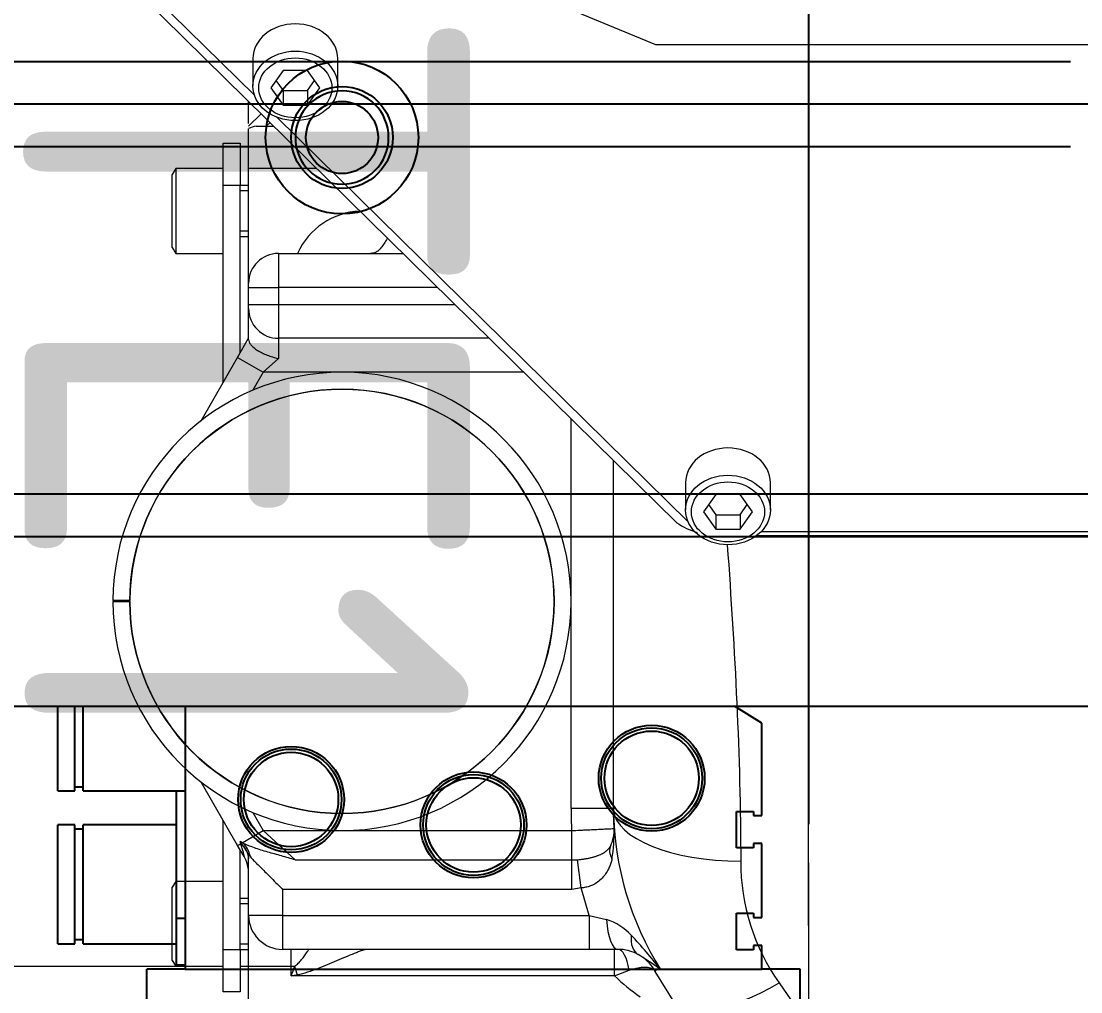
# Model space of a CAD drawing. Header units: millimetres. Extents: x 10462777 to 22643323, y 453826 to 1389191.
# Drawn here: x 11308248 to 11308372.9, y 596757.1 to 596871.5 of the extents above; entities that cross this region are included whole.
import ezdxf

# ---------------------------------------------------------------- set-up
doc = ezdxf.new("R2010")
doc.units = ezdxf.units.MM
doc.header["$LTSCALE"] = 200
doc.header["$MEASUREMENT"] = 0
for name, pattern in [('CENTER', [2, 1.25, -0.25, 0.25, -0.25]), ('CENTER2', [1.125, 0.75, -0.125, 0.125, -0.125]), ('DASHED', [3.5, 2, -1.5]), ('PHANTOM', [2.5, 1.25, -0.25, 0.25, -0.25, 0.25, -0.25])]:
    doc.linetypes.add(name, pattern=pattern)
doc.layers.get('0').update_dxf_attribs({"linetype": 'CONTINUOUS'})
for name, color, linetype in [('1', 1, 'CENTER'), ('205', 4, 'CONTINUOUS'), ('DV1_DEFAULT', 7, 'CONTINUOUS')]:
    doc.layers.add(name, color=color, linetype=linetype)
doc.layers.add('LAYOUT', color=8, linetype='CONTINUOUS', lineweight=25)
doc.layers.add('TOP$23', color=7, linetype='CONTINUOUS', true_color=0xffffff)
doc.styles.add('iso-1', font='isocp.shx')

# ---------------------------------------------------------------- blocks, each defined once
blk = doc.blocks.new('r710ic')
at = {"layer": 'DV1_DEFAULT', "color": 7, "linetype": 'Continuous', "lineweight": 0}
for p, q in [((272068.81, 104345.95), (271972.63, 104248.16)), ((272068.36, 104344.05), (272023.01, 104297.95)), ((271920.37, 104326.64), (271920.37, 104307.23)), ((272028.96, 104250.63), (272059.99, 104325.63)), ((271963.37, 104314.63), (271963.37, 104312.63)), ((271963.47, 104312.63), (271963.47, 104314.63)), ((271921.06, 104307.63), (271920.37, 104307.23)), ((271930.37, 104307.23), (271920.37, 104307.23)), ((271920.37, 104307.23), (271920.37, 104301.63)), ((271930.37, 104307.23), (271920.37, 104307.23)), ((271921.06, 104307.63), (271929.68, 104307.63)), ((271930.37, 104307.23), (271929.68, 104307.63)), ((271930.37, 104301.63), (271930.37, 104307.23)), ((272005.06, 104307.63), (272004.37, 104307.23)), ((272014.37, 104307.23), (272004.37, 104307.23)), ((272014.37, 104307.23), (272004.37, 104307.23)), ((272004.37, 104307.23), (272004.37, 104301.63)), ((272005.06, 104307.63), (272013.68, 104307.63)), ((272014.37, 104307.23), (272013.68, 104307.63)), ((272014.37, 104301.63), (272014.37, 104307.23)), ((271934.62, 104299.93), (271942.08, 104304.24)), ((271984.66, 104304.24), (271992.12, 104299.93)), ((271917.37, 104299.63), (271917.37, 104301.63)), ((271917.37, 104301.63), (271922.37, 104301.63)), ((271922.37, 104301.63), (271937.56, 104301.63)), ((271922.37, 104301.63), (271922.37, 104299.63)), ((271989.17, 104301.63), (272012.37, 104301.63)), ((272012.37, 104301.63), (272017.37, 104301.63)), ((272012.37, 104299.63), (272012.37, 104301.63)), ((272017.37, 104301.63), (272017.37, 104299.63)), ((271922.37, 104299.63), (271917.37, 104299.63)), ((271920.37, 104299.63), (271920.37, 104298.63)), ((271922.37, 104299.63), (271922.37, 104298.63)), ((271922.37, 104299.63), (271934.1, 104299.63)), ((271922.98, 104298.63), (271922.98, 104299.63)), ((271927.75, 104298.63), (271927.75, 104299.63)), ((271928.37, 104298.63), (271928.37, 104299.63)), ((271933.3, 104299.16), (271934.62, 104299.93)), ((271934.62, 104299.93), (271934.82, 104299.57)), ((271934.79, 104299.56), (271934.82, 104299.57)), ((271934.82, 104299.57), (271935.06, 104299.63)), ((271935.06, 104299.63), (271934.93, 104299.39)), ((271934.93, 104299.39), (271936.37, 104296.9)), ((271992.12, 104299.93), (271990.37, 104296.9)), ((271992.12, 104299.93), (271994.37, 104298.63)), ((271992.64, 104299.63), (272012.37, 104299.63)), ((272006.37, 104299.63), (272006.37, 104298.63)), ((272006.98, 104298.63), (272006.98, 104299.63)), ((272011.75, 104298.63), (272011.75, 104299.63)), ((272012.37, 104298.63), (272012.37, 104299.63)), ((272017.37, 104299.63), (272012.37, 104299.63)), ((271915.37, 104298.63), (271920.37, 104298.63)), ((271920.37, 104298.63), (271920.37, 104293.63)), ((271920.37, 104298.63), (271926.37, 104298.63)), ((271926.37, 104294.63), (271926.37, 104298.63)), ((271926.37, 104298.63), (271933.03, 104298.63)), ((271933.06, 104298.63), (271933.03, 104298.63)), ((271933.85, 104298.61), (271933.06, 104298.63)), ((271938.49, 104298.12), (271936.37, 104296.9)), ((271990.37, 104296.9), (271988.25, 104298.12)), ((271994.22, 104298.63), (271997.87, 104298.63)), ((271997.87, 104298.63), (271998.37, 104298.63)), ((271998.37, 104298.63), (272000.37, 104298.63)), ((271998.37, 104298.63), (271998.37, 104295.13)), ((272000.37, 104298.63), (272000.87, 104298.63)), ((272000.37, 104298.63), (272000.37, 104295.13)), ((272000.87, 104298.63), (272014.37, 104298.63)), ((272014.37, 104290.59), (272014.37, 104298.63)), ((272014.37, 104298.63), (272019.07, 104298.63)), ((272019.37, 104298.63), (272020.83, 104297.16)), ((272019.37, 104297.76), (272019.37, 104295.68)), ((272019.67, 104298.63), (272022.27, 104298.63)), ((272027.32, 104298.13), (272024.11, 104298.13)), ((271936.37, 104296.9), (271932.9, 104293.15)), ((271936.37, 104296.9), (271936.37, 104260.55)), ((271990.37, 104266.19), (271990.37, 104296.9)), ((271992, 104295.13), (271990.37, 104296.9)), ((272019.8, 104296.11), (272019.37, 104296.56)), ((272020.43, 104295.32), (271972.73, 104246.82)), ((272023.88, 104296.02), (272021.83, 104294.57)), ((272024.74, 104295.41), (272023.55, 104294.57)), ((272025.93, 104294.57), (272023.88, 104296.02)), ((271922.37, 104258.5), (271922.37, 104294.63)), ((271926.37, 104294.63), (271922.37, 104294.63)), ((271926.37, 104294.63), (271926.37, 104258.5)), ((271929.44, 104294.63), (271926.37, 104294.63)), ((271929.44, 104260.55), (271929.44, 104294.63)), ((271994.37, 104295.13), (271992, 104295.13)), ((271998.37, 104295.13), (271994.37, 104295.13)), ((271994.37, 104270.26), (271994.37, 104295.13)), ((272000.37, 104295.13), (271998.37, 104295.13)), ((271998.37, 104295.13), (271998.37, 104274.32)), ((272004.37, 104295.13), (272000.37, 104295.13)), ((272000.37, 104276.36), (272000.37, 104295.13)), ((272004.37, 104295.13), (272004.37, 104280.43)), ((272021.83, 104294.57), (272021.83, 104291.68)), ((272023.55, 104294.57), (272021.83, 104294.57)), ((272023.55, 104294.57), (272023.55, 104291.68)), ((272025.93, 104291.68), (272025.93, 104294.57)), ((271919.26, 104293.63), (271920.37, 104293.63)), ((271919.26, 104255.51), (271919.26, 104293.63)), ((271920.37, 104293.63), (271922.37, 104293.63)), ((271920.37, 104293.63), (271920.37, 104293.23)), ((271932.9, 104293.15), (271932.9, 104260.55)), ((272023.55, 104291.68), (272021.83, 104291.68)), ((272021.83, 104291.68), (272023.88, 104290.24)), ((272023.55, 104291.68), (272024.74, 104290.85)), ((272023.88, 104290.24), (272025.93, 104291.68)), ((272024.11, 104288.13), (272027.32, 104288.13)), ((271922.37, 104284.63), (271922.37, 104284.71)), ((271929.44, 104260.55), (271932.9, 104260.55)), ((271929.61, 104259.45), (271929.44, 104260.55)), ((271932.9, 104260.55), (271932.92, 104259.88)), ((271932.9, 104260.55), (271936.37, 104260.55)), ((271938.98, 104260.63), (271984.9, 104260.63)), ((271938.98, 104255.63), (271938.98, 104260.63)), ((271926.37, 104258.5), (271929.61, 104259.45)), ((271929.61, 104259.45), (271932.92, 104259.88)), ((271922.37, 104255.1), (271922.37, 104258.5)), ((271926.37, 104258.5), (271922.37, 104258.5)), ((271926.37, 104258.5), (271925.87, 104256.43)), ((271919.26, 104255.51), (271919.91, 104253.78)), ((271919.26, 104255.51), (271922.37, 104255.51)), ((271938.37, 104255.62), (271936.59, 104255.55)), ((271936.61, 104255.56), (271938.34, 104255.62)), ((271938.37, 104255.62), (271938.81, 104255.62)), ((271938.98, 104255.63), (271980, 104255.63)), ((271916.04, 104248.39), (271919.77, 104250.71)), ((272028.96, 104038.63), (272028.96, 104250.63)), ((271977.35, 104247.13), (271974.14, 104247.13)), ((271973.91, 104245.02), (271971.86, 104243.57)), ((271974.77, 104244.41), (271973.58, 104243.57)), ((271975.96, 104243.57), (271973.91, 104245.02)), ((271971.86, 104243.57), (271971.86, 104240.68)), ((271973.58, 104243.57), (271971.86, 104243.57)), ((271973.58, 104243.57), (271973.58, 104240.68)), ((271975.96, 104240.68), (271975.96, 104243.57)), ((271973.58, 104240.68), (271971.86, 104240.68)), ((271971.86, 104240.68), (271973.91, 104239.24)), ((271973.58, 104240.68), (271974.77, 104239.85)), ((271973.91, 104239.24), (271975.96, 104240.68)), ((271971.13, 104238.74), (271971.13, 104141.01)), ((271971.62, 104238.19), (271971.62, 104141.57)), ((271974.14, 104237.13), (271977.35, 104237.13)), ((271918.41, 104236.11), (271816.8, 104164.96))]:
    blk.add_line(p, q, dxfattribs=at)
at = {"layer": 'DV1_DEFAULT', "color": 1, "linetype": 'CENTER2', "lineweight": 0}
for p, q in [((274132.55, 104232.63), (269847.55, 104232.63)), ((269950.18, 104232.63), (274235.19, 104232.63))]:
    blk.add_line(p, q, dxfattribs=at)
at = {"layer": 'DV1_DEFAULT', "color": 3, "linetype": 'CENTER2', "lineweight": 0}
blk.add_circle((272041.37, 104232.63), 367.64, dxfattribs=at)
at = {"layer": 'DV1_DEFAULT', "color": 7, "linetype": 'Continuous', "lineweight": 0}
blk.add_circle((271963.37, 104287.63), 25, dxfattribs=at)
for centre, radius, start, end in [((271963.37, 104287.63), 27, 90, 89.7878), ((271963.37, 104287.63), 25, 90, 89.7708), ((271931.3, 104302.63), 4, 270, 300), ((271933.37, 104300.41), 1.86, 284.8734, 335.2928), ((271926.37, 104294.63), 4, 90, 180), ((271997.87, 104295.13), 3.5, 90, 180), ((272000.87, 104295.13), 3.5, 0, 90), ((272016.55, 104297.29), 2.86, 9.4939, 27.9872), ((271857.76, 104121.52), 182.76, 69.9682, 70.3385), ((272323.73, 104355.51), 409.18, 188.6991, 188.8013), ((272000.87, 104285.13), 8.5, 2.5095, 65.6843), ((271938.98, 104215.63), 45, 90, 93.3275), ((271938.98, 104236.75), 27.22, 136.4313, 144.6815), ((271939.18, 104219.62), 36, 90.5792, 122.1957), ((271919.52, 104258.44), 6.66, 312.6203, 342.4747), ((271936.09, 104274.22), 18.67, 260.526, 271.5495), ((271936.37, 104259.55), 4, 244.0649, 273.4032), ((271938.98, 104215.63), 40, 90, 90.9118), ((271917.37, 104255.1), 5, 331.6239, 359.9993), ((271891.74, 104287.23), 46.67, 307.2632, 313.7819), ((271917.37, 104255.1), 5, 298.7058, 327.0665), ((271895.93, 104268.2), 30.11, 323.0397, 329.0817), ((271980, 104243.2), 8.88, 146.1038, 163.2022), ((271932.75, 104215.63), 25, 90, 125)]:
    blk.add_arc(centre, radius, start, end, dxfattribs=at)
for centre, major_axis, ratio, start_param, end_param in [((271933.03, 104302.63), (0, -4), 0.686565, 0, 0.696886), ((271933.06, 104302.63), (-0.01, -4), 0.686238, 0.004699, 0.703102), ((272027.32, 104293.13), (0, 5), 0.819152, 3.141593, 6.283185), ((271920.37, 104292.91), (-3.82, -1.19), 0.076599, 4.688521, 4.953393), ((271926.37, 104255.1), (4, 0), 0.335793, 1.695747, 3.141593), ((271938.98, 104240.63), (0, -15), 0.415319, 3.168507, 4.712389), ((271933.42, 104253.49), (-1.2, -2.46), 0.697342, 3.141593, 3.946903), ((271936.66, 104254.56), (0.059, -0.998), 0.151392, 3.141593, 3.24508), ((271918.37, 104255.1), (4, 0), 0.35784, 5.108482, 6.283185), ((271924.64, 104236.11), (8.6, -12.29), 0.350294, 3.141593, 4.471859), ((271977.35, 104242.13), (0, 5), 0.819152, 3.141593, 6.283185)]:
    blk.add_ellipse(centre, major_axis=major_axis, ratio=ratio, start_param=start_param, end_param=end_param, dxfattribs=at)
for centre, major_axis in [((272024.11, 104293.13), (0, 5)), ((272023.88, 104293.13), (0, -4.31)), ((271974.14, 104242.13), (0, -5)), ((271973.91, 104242.13), (0, -4.31))]:
    blk.add_ellipse(centre, major_axis=major_axis, ratio=0.819152, dxfattribs=at)
for points, knots in [([(271932.9, 104293.15), (271933.07, 104293.67), (271933.23, 104294.21), (271933.53, 104295.29), (271933.68, 104295.84), (271933.99, 104296.92), (271934.15, 104297.45), (271934.51, 104298.46), (271934.71, 104298.95), (271934.93, 104299.39)], [0, 0, 0, 0, 0.25, 0.25, 0.5, 0.5, 0.75, 0.75, 1, 1, 1, 1]), ([(271933.3, 104299.16), (271933.28, 104299.16), (271933.28, 104299.15), (271933.31, 104299.15), (271933.34, 104299.15), (271933.48, 104299.18), (271933.62, 104299.21), (271933.93, 104299.3), (271934.1, 104299.34), (271934.44, 104299.45), (271934.62, 104299.5), (271934.79, 104299.56)], [0, 0, 0, 0, 0.125, 0.125, 0.25, 0.25, 0.5, 0.5, 0.75, 0.75, 1, 1, 1, 1]), ([(271933.85, 104298.61), (271933.69, 104298.59), (271933.54, 104298.54), (271933.24, 104298.38), (271933.09, 104298.27), (271932.89, 104298.08), (271932.82, 104298), (271932.66, 104297.85), (271932.58, 104297.77), (271932.33, 104297.52), (271932.15, 104297.34), (271931.77, 104296.96), (271931.57, 104296.76), (271931.16, 104296.35), (271930.95, 104296.14), (271930.53, 104295.71), (271930.31, 104295.5), (271929.99, 104295.18), (271929.88, 104295.07), (271929.66, 104294.85), (271929.55, 104294.74), (271929.44, 104294.63)], [0, 0, 0, 0, 0.125, 0.125, 0.25, 0.25, 0.3125, 0.3125, 0.375, 0.375, 0.5, 0.5, 0.625, 0.625, 0.75, 0.75, 0.875, 0.875, 0.9375, 0.9375, 1, 1, 1, 1]), ([(271994.22, 104298.63), (271994.12, 104298.63), (271994.02, 104298.61), (271993.81, 104298.52), (271993.7, 104298.45), (271993.49, 104298.27), (271993.38, 104298.16), (271993.16, 104297.9), (271993.05, 104297.75), (271992.85, 104297.43), (271992.75, 104297.25), (271992.56, 104296.86), (271992.47, 104296.66), (271992.31, 104296.24), (271992.24, 104296.02), (271992.14, 104295.69), (271992.11, 104295.58), (271992.05, 104295.35), (271992.03, 104295.24), (271992, 104295.13)], [0, 0, 0, 0, 0.125, 0.125, 0.25, 0.25, 0.375, 0.375, 0.5, 0.5, 0.625, 0.625, 0.75, 0.75, 0.875, 0.875, 0.9375, 0.9375, 1, 1, 1, 1]), ([(271922.37, 104284.71), (271922.37, 104284.77), (271922.35, 104284.85), (271922.3, 104285.05), (271922.26, 104285.17), (271922.17, 104285.43), (271922.12, 104285.57), (271922, 104285.87), (271921.94, 104286.03), (271921.75, 104286.51), (271921.61, 104286.85), (271921.32, 104287.55), (271921.16, 104287.91), (271920.7, 104289.01), (271920.39, 104289.75), (271919.94, 104290.9), (271919.8, 104291.29), (271919.54, 104292.09), (271919.43, 104292.49), (271919.37, 104292.91)], [0, 0, 0, 0, 0.0625, 0.0625, 0.125, 0.125, 0.1875, 0.1875, 0.25, 0.25, 0.375, 0.375, 0.5, 0.5, 0.75, 0.75, 0.875, 0.875, 1, 1, 1, 1]), ([(271920.37, 104293.23), (271920.47, 104293.05), (271920.59, 104292.91), (271920.87, 104292.64), (271921.01, 104292.52), (271921.46, 104292.15), (271921.77, 104291.93), (271922.17, 104291.65), (271922.27, 104291.57), (271922.38, 104291.51)], [0, 0, 0, 0, 0.0625, 0.0625, 0.125, 0.125, 0.25, 0.25, 0.2915215, 0.2915215, 0.2915215, 0.2915215]), ([(272006.16, 104282.28), (272006.15, 104282.29), (272006.14, 104282.29), (272005.91, 104282.42), (272005.71, 104282.55), (272005.34, 104282.79), (272005.17, 104282.92), (272004.87, 104283.16), (272004.75, 104283.28), (272004.55, 104283.53), (272004.48, 104283.65), (272004.39, 104283.94), (272004.37, 104284.09), (272004.37, 104284.28)], [0.369158, 0.369158, 0.369158, 0.369158, 0.375, 0.375, 0.5, 0.5, 0.625, 0.625, 0.75, 0.75, 0.875, 0.875, 1, 1, 1, 1]), ([(271936.37, 104260.55), (271936.38, 104260.22), (271936.4, 104259.9), (271936.42, 104259.42), (271936.43, 104259.26), (271936.44, 104258.95), (271936.45, 104258.79), (271936.47, 104258.34), (271936.49, 104258.05), (271936.51, 104257.51), (271936.52, 104257.25), (271936.55, 104256.79), (271936.56, 104256.58), (271936.57, 104256.22), (271936.58, 104256.06), (271936.59, 104255.82), (271936.6, 104255.72), (271936.6, 104255.59), (271936.61, 104255.56), (271936.61, 104255.56)], [0, 0, 0, 0, 0.125, 0.125, 0.1875, 0.1875, 0.25, 0.25, 0.375, 0.375, 0.5, 0.5, 0.625, 0.625, 0.75, 0.75, 0.875, 0.875, 1, 1, 1, 1]), ([(271933.01, 104255.8), (271932.93, 104255.82), (271932.76, 104255.86), (271932.52, 104255.94), (271932.29, 104256.02), (271932.06, 104256.12), (271931.71, 104256.28), (271931.26, 104256.54), (271930.73, 104256.96), (271930.28, 104257.47), (271930, 104257.96), (271929.83, 104258.35), (271929.74, 104258.61), (271929.68, 104258.89), (271929.63, 104259.17), (271929.62, 104259.36), (271929.61, 104259.45)], [0, 0, 0, 0, 0.051345, 0.102232, 0.152711, 0.202832, 0.25264, 0.385696, 0.510523, 0.639146, 0.76197, 0.810029, 0.857561, 0.904858, 0.952231, 1, 1, 1, 1]), ([(271932.92, 104259.88), (271932.92, 104259.81), (271932.94, 104259.68), (271932.96, 104259.47), (271932.99, 104259.27), (271933.02, 104259.07), (271933.06, 104258.87), (271933.09, 104258.67), (271933.13, 104258.48), (271933.18, 104258.29), (271933.22, 104258.11), (271933.27, 104257.92), (271933.32, 104257.75), (271933.38, 104257.58), (271933.44, 104257.41), (271933.55, 104257.14), (271933.72, 104256.79), (271933.94, 104256.48), (271934.13, 104256.28), (271934.29, 104256.15), (271934.45, 104256.04), (271934.56, 104255.98), (271934.62, 104255.95)], [0, 0, 0, 0, 0.037203, 0.074466, 0.111966, 0.149829, 0.187678, 0.225504, 0.263455, 0.301666, 0.340262, 0.379201, 0.418132, 0.457142, 0.49633, 0.535789, 0.660165, 0.780981, 0.838866, 0.894613, 0.948306, 1, 1, 1, 1]), ([(271938.34, 104255.62), (271938.34, 104255.62), (271938.32, 104255.62), (271938.3, 104255.62), (271938.32, 104255.62), (271938.34, 104255.62), (271938.36, 104255.62), (271938.37, 104255.62)], [0, 0, 0, 0, 0.201446, 0.344241, 0.496483, 0.703595, 1, 1, 1, 1]), ([(271919.91, 104253.78), (271920.04, 104253.39), (271920.13, 104253.03), (271920.23, 104252.53), (271920.25, 104252.37), (271920.28, 104252.07), (271920.28, 104251.92), (271920.27, 104251.53), (271920.22, 104251.3), (271920.09, 104251.03), (271920.04, 104250.95), (271919.95, 104250.85), (271919.92, 104250.82), (271919.85, 104250.76), (271919.81, 104250.73), (271919.77, 104250.71)], [0, 0, 0, 0, 0.25, 0.25, 0.375, 0.375, 0.5, 0.5, 0.75, 0.75, 0.875, 0.875, 0.9375, 0.9375, 1, 1, 1, 1]), ([(271924.03, 104253.54), (271923.49, 104253.59), (271923.01, 104253.54), (271922.22, 104253.26), (271921.93, 104253.03), (271921.77, 104252.72)], [0, 0, 0, 0, 0.5, 0.5, 1, 1, 1, 1]), ([(271920, 104250.09), (271919.97, 104250.33), (271919.93, 104250.49), (271919.88, 104250.65), (271919.86, 104250.68), (271919.82, 104250.71), (271919.81, 104250.72), (271919.8, 104250.72), (271919.79, 104250.72), (271919.78, 104250.72), (271919.78, 104250.72), (271919.77, 104250.71)], [0, 0, 0, 0, 0.5, 0.5, 0.75, 0.75, 0.875, 0.875, 0.9375, 0.9375, 1, 1, 1, 1])]:
    blk.add_open_spline(points, degree=3, knots=knots, dxfattribs=at)
blk.add_open_spline([(271970.03, 104242.21), (271957.61, 104241.33), (271945.18, 104240.63), (271932.75, 104240.63)], degree=3, dxfattribs=at)
at = {"layer": 'LAYOUT', "color": 3}
blk.add_circle((272041.37, 104232.63), 2050.12, dxfattribs=at)
blk = doc.blocks.new('A$C7DA30AB0')
at = {"layer": 'LAYOUT', "color": 6, "linetype": 'PHANTOM'}
blk.add_circle((3030.45, 3025.99, 0), 2693.02, dxfattribs=at)

msp = doc.modelspace()

# ---------------------------------------------------------------- linework, layer by layer
at = {"layer": '1', "color": 23, "linetype": 'CENTER'}
msp.add_line((11308340.78353, 601826.84018, 0), (11308340.78353, 593861.87204, 0), dxfattribs=at)
at = {"layer": '205', "color": 252, "linetype": 'Continuous'}
for p, q in [((11308228.28819, 596815.769, 0), (11308421.94094, 596815.769, 0)), ((11308228.28194, 596810.76893, 0), (11308431.59482, 596810.76893, 0)), ((11308158.28094, 596790.76865, 0), (11308518.28605, 596790.76865, 0)), ((11308252.28228, 596780.7685, 0), (11308252.28228, 596790.76898, 0)), ((11308252.28228, 596780.7685, 0), (11308252.28228, 596790.76898, 0)), ((11308254.2823, 596780.7685, 0), (11308254.2823, 596790.76898, 0)), ((11308254.2823, 596780.7685, 0), (11308254.2823, 596790.76898, 0)), ((11308255.28232, 596780.7685, 0), (11308255.28232, 596790.76898, 0)), ((11308255.28232, 596780.7685, 0), (11308255.28232, 596790.76898, 0)), ((11308267.28249, 596790.76829, 0), (11308267.28249, 596759.76821, 0)), ((11308267.28249, 596790.76829, 0), (11308267.28249, 596759.76821, 0)), ((11308335.28346, 596788.76862, 0), (11308332.03341, 596790.76865, 0)), ((11308335.28346, 596788.76862, 0), (11308332.03341, 596790.76865, 0)), ((11308335.28346, 596777.86846, 0), (11308335.28346, 596788.76862, 0)), ((11308335.28346, 596777.86846, 0), (11308335.28346, 596788.76862, 0)), ((11308252.28228, 596780.7685, 0), (11308254.2823, 596780.7685, 0)), ((11308252.28228, 596780.7685, 0), (11308254.2823, 596780.7685, 0)), ((11308254.2823, 596781.26851, 0), (11308255.28232, 596781.26851, 0)), ((11308254.2823, 596781.26851, 0), (11308255.28232, 596781.26851, 0)), ((11308255.28232, 596780.7685, 0), (11308266.28248, 596780.7685, 0)), ((11308255.28232, 596780.7685, 0), (11308266.28248, 596780.7685, 0)), ((11308266.28248, 596780.7685, 0), (11308267.28249, 596780.7685, 0)), ((11308266.28248, 596765.76829, 0), (11308266.28248, 596780.7685, 0)), ((11308266.28248, 596780.7685, 0), (11308267.28249, 596780.7685, 0)), ((11308266.28248, 596765.76829, 0), (11308266.28248, 596780.7685, 0)), ((11308332.28341, 596778.36847, 0), (11308334.28344, 596778.36847, 0)), ((11308332.28341, 596774.06841, 0), (11308332.28341, 596778.36847, 0)), ((11308332.28341, 596774.06841, 0), (11308332.28341, 596778.36847, 0)), ((11308332.28341, 596778.36847, 0), (11308334.28344, 596778.36847, 0)), ((11308334.28344, 596778.36847, 0), (11308334.28344, 596777.86846, 0)), ((11308334.28344, 596778.36847, 0), (11308334.28344, 596777.86846, 0)), ((11308334.28344, 596777.86846, 0), (11308335.28346, 596777.86846, 0)), ((11308334.28344, 596777.86846, 0), (11308335.28346, 596777.86846, 0)), ((11308254.2823, 596776.76845, 0), (11308252.28228, 596776.76845, 0)), ((11308254.2823, 596776.76845, 0), (11308252.28228, 596776.76845, 0)), ((11308252.28228, 596762.76825, 0), (11308252.28228, 596776.76845, 0)), ((11308252.28228, 596762.76825, 0), (11308252.28228, 596776.76845, 0)), ((11308254.2823, 596762.76825, 0), (11308254.2823, 596776.76845, 0)), ((11308254.2823, 596762.76825, 0), (11308254.2823, 596776.76845, 0)), ((11308255.28232, 596776.26844, 0), (11308254.2823, 596776.26844, 0)), ((11308255.28232, 596776.26844, 0), (11308254.2823, 596776.26844, 0)), ((11308266.28248, 596776.76845, 0), (11308255.28232, 596776.76845, 0)), ((11308266.28248, 596776.76845, 0), (11308255.28232, 596776.76845, 0)), ((11308255.28232, 596762.76825, 0), (11308255.28232, 596776.76845, 0)), ((11308255.28232, 596762.76825, 0), (11308255.28232, 596776.76845, 0)), ((11308334.28344, 596774.56842, 0), (11308334.28344, 596774.06841, 0)), ((11308335.28346, 596774.56842, 0), (11308334.28344, 596774.56842, 0)), ((11308334.28344, 596774.56842, 0), (11308334.28344, 596774.06841, 0)), ((11308335.28346, 596774.56842, 0), (11308334.28344, 596774.56842, 0)), ((11308335.28346, 596765.86829, 0), (11308335.28346, 596774.56842, 0)), ((11308335.28346, 596765.86829, 0), (11308335.28346, 596774.56842, 0)), ((11308334.28344, 596774.06841, 0), (11308332.28341, 596774.06841, 0)), ((11308334.28344, 596774.06841, 0), (11308332.28341, 596774.06841, 0)), ((11308266.28248, 596765.76829, 0), (11308267.28249, 596765.76829, 0)), ((11308266.28248, 596760.26821, 0), (11308266.28248, 596765.76829, 0)), ((11308266.28248, 596765.76829, 0), (11308267.28249, 596765.76829, 0)), ((11308266.28248, 596760.26821, 0), (11308266.28248, 596765.76829, 0)), ((11308332.28341, 596766.3683, 0), (11308334.28344, 596766.3683, 0)), ((11308332.28341, 596762.06824, 0), (11308332.28341, 596766.3683, 0)), ((11308332.28341, 596762.06824, 0), (11308332.28341, 596766.3683, 0)), ((11308332.28341, 596766.3683, 0), (11308334.28344, 596766.3683, 0)), ((11308334.28344, 596766.3683, 0), (11308334.28344, 596765.86829, 0)), ((11308334.28344, 596766.3683, 0), (11308334.28344, 596765.86829, 0)), ((11308334.28344, 596765.86829, 0), (11308335.28346, 596765.86829, 0)), ((11308334.28344, 596765.86829, 0), (11308335.28346, 596765.86829, 0)), ((11308254.2823, 596763.26826, 0), (11308255.28232, 596763.26826, 0)), ((11308254.2823, 596763.26826, 0), (11308255.28232, 596763.26826, 0)), ((11308252.28228, 596762.76825, 0), (11308254.2823, 596762.76825, 0)), ((11308252.28228, 596762.76825, 0), (11308254.2823, 596762.76825, 0)), ((11308255.28232, 596762.76825, 0), (11308266.28248, 596762.76825, 0)), ((11308255.28232, 596762.76825, 0), (11308266.28248, 596762.76825, 0)), ((11308334.28344, 596762.06824, 0), (11308332.28341, 596762.06824, 0)), ((11308334.28344, 596762.06824, 0), (11308332.28341, 596762.06824, 0)), ((11308334.28344, 596762.56825, 0), (11308334.28344, 596762.06824, 0)), ((11308335.28346, 596762.56825, 0), (11308334.28344, 596762.56825, 0)), ((11308334.28344, 596762.56825, 0), (11308334.28344, 596762.06824, 0)), ((11308335.28346, 596762.56825, 0), (11308334.28344, 596762.56825, 0)), ((11308335.28346, 596759.76821, 0), (11308335.28346, 596762.56825, 0)), ((11308335.28346, 596759.76821, 0), (11308335.28346, 596762.56825, 0)), ((11308262.78243, 596725.76772, 0), (11308262.78243, 596759.76821, 0)), ((11308267.28249, 596759.76821, 0), (11308262.78243, 596759.76821, 0)), ((11308266.28248, 596760.26821, 0), (11308267.28249, 596760.26821, 0)), ((11308266.28248, 596760.26821, 0), (11308267.28249, 596760.26821, 0)), ((11308267.28249, 596759.76821, 0), (11308335.28346, 596759.76821, 0)), ((11308267.28249, 596759.76821, 0), (11308335.28346, 596759.76821, 0)), ((11308339.78352, 596759.76821, 0), (11308335.28346, 596759.76821, 0)), ((11308339.78352, 596725.76772, 0), (11308339.78352, 596759.76821, 0))]:
    msp.add_line(p, q, dxfattribs=at)
for centre, radius in [((11308285.78275, 596857.7696, 0), 9.00013), ((11308285.78275, 596857.7696, 0), 6.00009), ((11308285.78275, 596857.7696, 0), 4.25006), ((11308322.28327, 596782.26853, 0), 6.24378), ((11308322.28327, 596782.26853, 0), 6.24378), ((11308322.28327, 596782.26853, 0), 5.94376), ((11308322.28327, 596782.26853, 0), 5.94376), ((11308322.28327, 596782.26853, 0), 5.56268), ((11308322.28327, 596782.26853, 0), 5.56268), ((11308279.78267, 596779.76849, 0), 6.24378), ((11308279.78267, 596779.76849, 0), 6.24378), ((11308279.78267, 596779.76849, 0), 5.94376), ((11308279.78267, 596779.76849, 0), 5.94376), ((11308279.78267, 596779.76849, 0), 5.56268), ((11308279.78267, 596779.76849, 0), 5.56268), ((11308301.28297, 596776.76845, 0), 6.24378), ((11308301.28297, 596776.76845, 0), 6.24378), ((11308301.28297, 596776.76845, 0), 5.94376), ((11308301.28297, 596776.76845, 0), 5.94376), ((11308301.28297, 596776.76845, 0), 5.56268), ((11308301.28297, 596776.76845, 0), 5.56268)]:
    msp.add_circle(centre, radius, dxfattribs=at)
at = {"layer": '205', "color": 252, "linetype": 'Continuous', "extrusion": (0, 0, -1)}
msp.add_circle((-11308285.78275, 596857.7696, 0), 5.50008, dxfattribs=at)
at = {"layer": 'TOP$23', "linetype": 'DASHED'}
for p, q in [((11307971.66913, 596866.71124), (11308715.66913, 596866.71124)), ((11307971.66913, 596856.71124), (11308715.66913, 596856.71124))]:
    msp.add_line(p, q, dxfattribs=at)
at = {"layer": 'TOP$23', "linetype": 'CENTER'}
msp.add_line((11308865.66913, 596861.71124), (11307821.66913, 596861.71124), dxfattribs=at)

# ---------------------------------------------------------------- block references
at = {"ltscale": 10, "rotation": 180}
msp.add_blockref('A$C7DA30AB0', (11313764.24811, 600747.76955, 0), dxfattribs=at)
at = {"layer": 'LAYOUT', "color": 2, "rotation": 89.99999999999999}
msp.add_blockref('r710ic', (11412573.40786, 324839.74027, 0), dxfattribs=at)

# ---------------------------------------------------------------- texts
at = {"layer": '1', "color": 23, "linetype": 'Continuous', "insert": (11308248.08364, 597082.39779, 0), "char_height": 52.5007457, "attachment_point": 7, "rotation": 270, "line_spacing_factor": 0.963855, "style": 'iso-1'}
msp.add_mtext('\\W00.955;ORDINATE1 ', dxfattribs=at)

doc.saveas('drawing.dxf')
